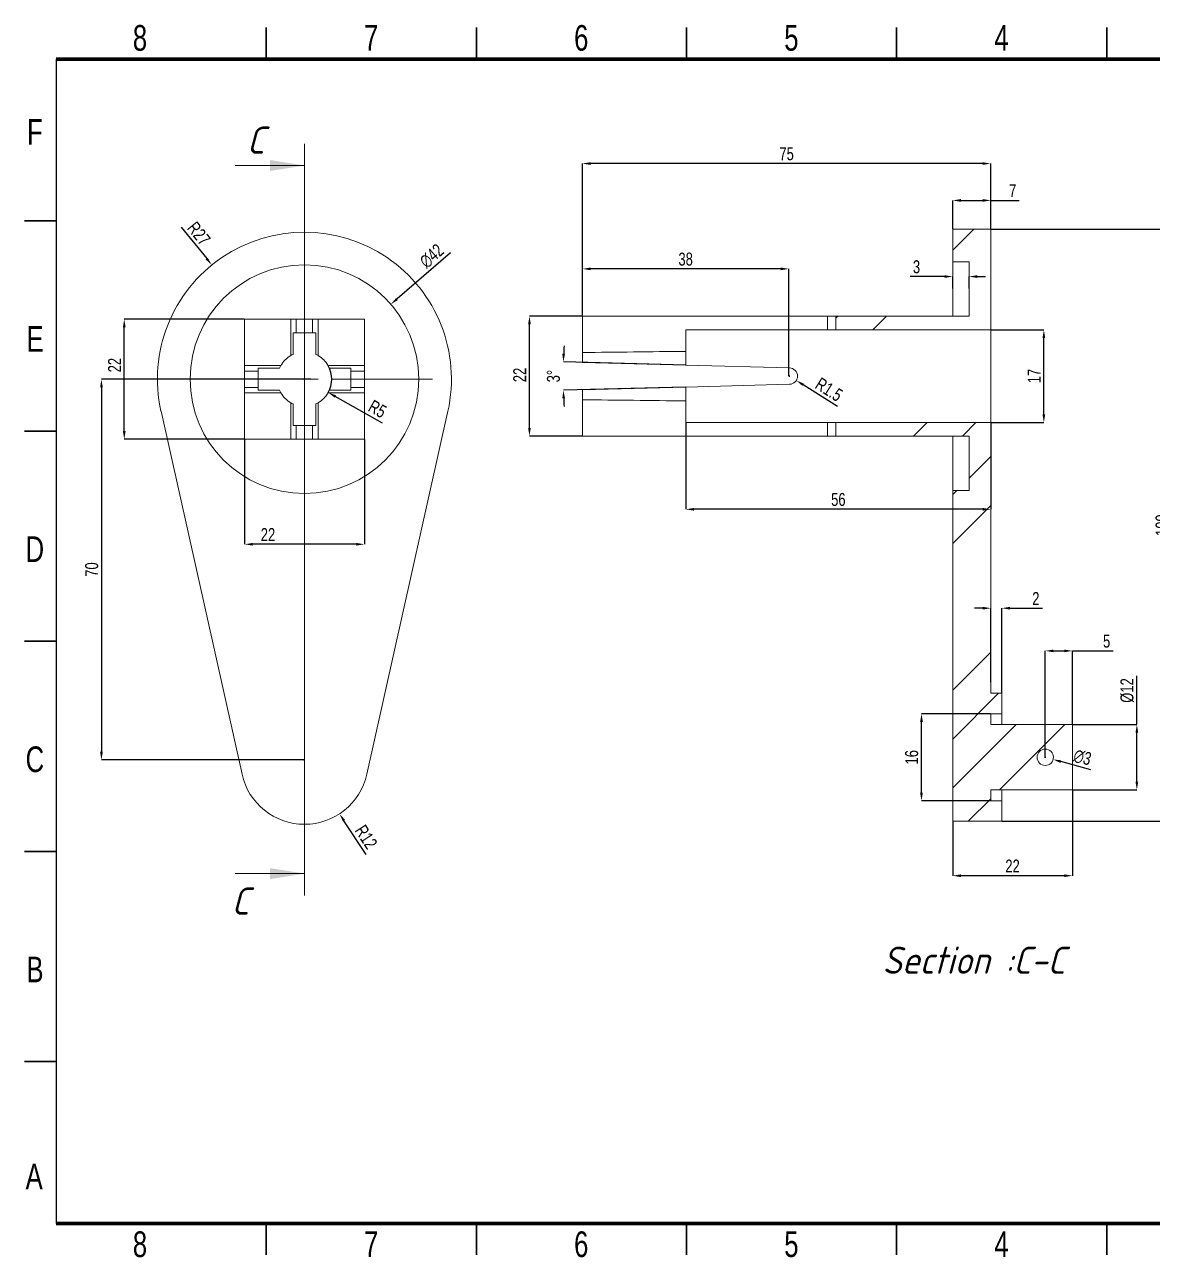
# Model space of a CAD drawing. Header units: millimetres. Extents: x 9379 to 9699, y 2898 to 3124.
# Drawn here: x 9378.5 to 9585.7, y 2897.8 to 3124.2 of the extents above; entities that cross this region are included whole.
import ezdxf

# ---------------------------------------------------------------- set-up
doc = ezdxf.new("R2010")
doc.units = ezdxf.units.MM
doc.linetypes.add('SLD-Solid', pattern=[0])
doc.styles.add('GENISO', font='geniso.shx', dxfattribs={"oblique": 15})
doc.styles.add('SLDTEXTSTYLE0', font='TXT', dxfattribs={"width": 0.75})
doc.dimstyles.new('SLDDIMSTYLE0', dxfattribs={"dimtxt": 2.38125, "dimasz": 1.5, "dimexe": 0, "dimexo": 0.0625, "dimgap": 0.595312, "dimtad": 1, "dimdec": 0, "dimrnd": 1e-09, "dimzin": 12, "dimdsep": 46, "dimtxsty": 'SLDTEXTSTYLE0', "dimcen": 0.09, "dimadec": 0, "dimazin": 3, "dimtfac": 1, "dimtdec": 0, "dimtofl": 0, "dimtmove": 0, "dimatfit": 3, "dimfxl": 1, "dimfrac": 2, "dimtolj": 1, "dimtzin": 12, "dimarcsym": 0})
pattern_1 = [(45, (9287.03, 2847.737), (-26.9408, 26.9408), []), (45, (9296.01, 2847.737), (-26.9408, 26.9408), []), (45, (9304.992, 2847.737), (-26.9408, 26.9408), []), (45, (9313.972, 2847.737), (-26.9408, 26.9408), [])]

# ---------------------------------------------------------------- blocks, each defined once
blk = doc.blocks.new('SW_CENTERMARKSYMBOL_1')
at = {"color": 0, "linetype": 'SLD-Solid', "lineweight": 0}
for p, q in [((0, 2.5), (0, 11.75)), ((0, 0), (0, 1.25)), ((-2.5, 0), (-11.75, 0)), ((0, 0), (-1.25, 0)), ((0, 0), (0, -1.25)), ((0, 0), (1.25, 0)), ((2.5, 0), (11.75, 0)), ((0, -2.5), (0, -11.75))]:
    blk.add_line(p, q, dxfattribs=at)
blk = doc.blocks.new('*D34')
at = {"color": 0, "lineweight": -2, "transparency": 16777216}
for p, q in [((9480.99, 3070.68), (9480.99, 3098.65)), ((9554.49, 3098.65), (9482.49, 3098.65)), ((9555.99, 3086.68), (9555.99, 3098.65))]:
    blk.add_line(p, q, dxfattribs=at)
at = {"color": 0, "transparency": 16777216}
for points in [[(9482.49, 3098.9), (9482.49, 3098.4), (9480.99, 3098.65)], [(9554.49, 3098.9), (9554.49, 3098.4), (9555.99, 3098.65)]]:
    blk.add_solid(points, dxfattribs=at)
at = {"layer": 'Defpoints', "color": 0, "transparency": 16777216}
for p in [(9480.99, 3098.65), (9555.99, 3086.61), (9480.99, 3070.61)]:
    blk.add_point(p, dxfattribs=at)
at = {"color": 0, "transparency": 16777216, "insert": (9518.49, 3100.44), "char_height": 2.381, "attachment_point": 5, "style": 'SLDTEXTSTYLE0'}
blk.add_mtext('\\A1;75', dxfattribs=at)
blk = doc.blocks.new('*D35')
at = {"color": 0, "lineweight": -2, "transparency": 16777216}
for p, q in [((9556.05, 3086.61), (9589.24, 3086.61)), ((9589.24, 3085.11), (9589.24, 2979.36)), ((9558.05, 2977.86), (9589.24, 2977.86))]:
    blk.add_line(p, q, dxfattribs=at)
at = {"color": 0, "transparency": 16777216}
for points in [[(9588.99, 3085.11), (9589.49, 3085.11), (9589.24, 3086.61)], [(9588.99, 2979.36), (9589.49, 2979.36), (9589.24, 2977.86)]]:
    blk.add_solid(points, dxfattribs=at)
at = {"layer": 'Defpoints', "color": 0, "transparency": 16777216}
for p in [(9555.99, 3086.61), (9557.99, 2977.86), (9589.24, 2977.86)]:
    blk.add_point(p, dxfattribs=at)
at = {"color": 0, "transparency": 16777216, "insert": (9587.46, 3032.24), "char_height": 2.381, "attachment_point": 5, "rotation": 90, "style": 'SLDTEXTSTYLE0'}
blk.add_mtext('\\A1;109', dxfattribs=at)
blk = doc.blocks.new('*D36')
at = {"color": 0, "lineweight": -2, "transparency": 16777216}
for p, q in [((9480.92, 3070.61), (9471.25, 3070.61)), ((9471.25, 3050.11), (9471.25, 3069.11)), ((9480.92, 3048.61), (9471.25, 3048.61))]:
    blk.add_line(p, q, dxfattribs=at)
at = {"color": 0, "transparency": 16777216}
for points in [[(9471, 3069.11), (9471.5, 3069.11), (9471.25, 3070.61)], [(9471, 3050.11), (9471.5, 3050.11), (9471.25, 3048.61)]]:
    blk.add_solid(points, dxfattribs=at)
at = {"layer": 'Defpoints', "color": 0, "transparency": 16777216}
for p in [(9471.25, 3070.61), (9480.99, 3070.61), (9480.99, 3048.61)]:
    blk.add_point(p, dxfattribs=at)
at = {"color": 0, "transparency": 16777216, "insert": (9469.46, 3059.82), "char_height": 2.381, "attachment_point": 5, "rotation": 90, "style": 'SLDTEXTSTYLE0'}
blk.add_mtext('\\A1;22', dxfattribs=at)
blk = doc.blocks.new('*D37')
at = {"color": 0, "lineweight": -2, "transparency": 16777216}
for p, q in [((9456.72, 3082.27), (9446.92, 3073.78)), ((9429.83, 3059.05), (9430.01, 3059.05)), ((9429.92, 3058.96), (9429.92, 3059.14))]:
    blk.add_line(p, q, dxfattribs=at)
at = {"color": 0, "transparency": 16777216}
blk.add_solid([(9446.76, 3073.97), (9447.09, 3073.59), (9445.79, 3072.8)], dxfattribs=at)
at = {"layer": 'Defpoints', "color": 0, "transparency": 16777216}
for p in [(9445.79, 3072.8), (9414.05, 3045.3)]:
    blk.add_point(p, dxfattribs=at)
at = {"color": 0, "transparency": 16777216, "insert": (9453.3, 3081.67), "char_height": 2.381, "attachment_point": 5, "rotation": 40.9049, "style": 'SLDTEXTSTYLE0'}
blk.add_mtext('\\A1;∅42', dxfattribs=at)
blk = doc.blocks.new('*D38')
at = {"color": 0, "lineweight": -2, "transparency": 16777216}
for p, q in [((9547.49, 3077.9), (9541.16, 3077.9)), ((9548.99, 3075.68), (9548.99, 3077.9)), ((9551.99, 3075.68), (9551.99, 3077.9)), ((9553.49, 3077.9), (9554.99, 3077.9))]:
    blk.add_line(p, q, dxfattribs=at)
at = {"color": 0, "transparency": 16777216}
for points in [[(9547.49, 3078.15), (9547.49, 3077.65), (9548.99, 3077.9)], [(9553.49, 3078.15), (9553.49, 3077.65), (9551.99, 3077.9)]]:
    blk.add_solid(points, dxfattribs=at)
at = {"layer": 'Defpoints', "color": 0, "transparency": 16777216}
for p in [(9548.99, 3077.9), (9548.99, 3075.61), (9551.99, 3075.61)]:
    blk.add_point(p, dxfattribs=at)
at = {"color": 0, "transparency": 16777216, "insert": (9542.35, 3079.68), "char_height": 2.381, "attachment_point": 5, "style": 'SLDTEXTSTYLE0'}
blk.add_mtext('\\A1;3', dxfattribs=at)
blk = doc.blocks.new('*D39')
at = {"color": 0, "lineweight": -2, "transparency": 16777216}
for p, q in [((9548.99, 3086.68), (9548.99, 3091.88)), ((9550.49, 3091.88), (9554.49, 3091.88)), ((9555.99, 3086.68), (9555.99, 3091.88)), ((9555.99, 3091.88), (9561.21, 3091.88))]:
    blk.add_line(p, q, dxfattribs=at)
at = {"color": 0, "transparency": 16777216}
for points in [[(9550.49, 3092.13), (9550.49, 3091.63), (9548.99, 3091.88)], [(9554.49, 3092.13), (9554.49, 3091.63), (9555.99, 3091.88)]]:
    blk.add_solid(points, dxfattribs=at)
at = {"layer": 'Defpoints', "color": 0, "transparency": 16777216}
for p in [(9548.99, 3091.88), (9548.99, 3086.61), (9555.99, 3086.61)]:
    blk.add_point(p, dxfattribs=at)
at = {"color": 0, "transparency": 16777216, "insert": (9560.02, 3093.67), "char_height": 2.381, "attachment_point": 5, "style": 'SLDTEXTSTYLE0'}
blk.add_mtext('\\A1;7', dxfattribs=at)
blk = doc.blocks.new('*D40')
at = {"color": 0, "lineweight": -2, "transparency": 16777216}
for p, q in [((9556.05, 3068.11), (9565.74, 3068.11)), ((9565.74, 3052.61), (9565.74, 3066.61)), ((9556.05, 3051.11), (9565.74, 3051.11))]:
    blk.add_line(p, q, dxfattribs=at)
at = {"color": 0, "transparency": 16777216}
for points in [[(9565.49, 3066.61), (9565.99, 3066.61), (9565.74, 3068.11)], [(9565.49, 3052.61), (9565.99, 3052.61), (9565.74, 3051.11)]]:
    blk.add_solid(points, dxfattribs=at)
at = {"layer": 'Defpoints', "color": 0, "transparency": 16777216}
for p in [(9555.99, 3068.11), (9565.74, 3068.11), (9555.99, 3051.11)]:
    blk.add_point(p, dxfattribs=at)
at = {"color": 0, "transparency": 16777216, "insert": (9563.96, 3059.61), "char_height": 2.381, "attachment_point": 5, "rotation": 90, "style": 'SLDTEXTSTYLE0'}
blk.add_mtext('\\A1;17', dxfattribs=at)
blk = doc.blocks.new('*D41')
at = {"color": 0, "lineweight": -2, "transparency": 16777216}
for p, q in [((9582.82, 2995.61), (9582.82, 3004.56)), ((9571.05, 2995.61), (9582.82, 2995.61)), ((9582.82, 2985.11), (9582.82, 2994.11)), ((9571.05, 2983.61), (9582.82, 2983.61))]:
    blk.add_line(p, q, dxfattribs=at)
at = {"color": 0, "transparency": 16777216}
for points in [[(9582.57, 2994.11), (9583.07, 2994.11), (9582.82, 2995.61)], [(9582.57, 2985.11), (9583.07, 2985.11), (9582.82, 2983.61)]]:
    blk.add_solid(points, dxfattribs=at)
at = {"layer": 'Defpoints', "color": 0, "transparency": 16777216}
for p in [(9570.99, 2995.61), (9582.82, 2995.61), (9570.99, 2983.61)]:
    blk.add_point(p, dxfattribs=at)
at = {"color": 0, "transparency": 16777216, "insert": (9581.04, 3001.88), "char_height": 2.381, "attachment_point": 5, "rotation": 90, "style": 'SLDTEXTSTYLE0'}
blk.add_mtext('\\A1;%%C12', dxfattribs=at)
blk = doc.blocks.new('*D42')
at = {"color": 0, "lineweight": -2, "transparency": 16777216}
for p, q in [((9554.49, 3016.99), (9552.99, 3016.99)), ((9555.99, 3003.39), (9555.99, 3016.99)), ((9557.99, 3001.43), (9557.99, 3016.99)), ((9559.49, 3016.99), (9565.46, 3016.99))]:
    blk.add_line(p, q, dxfattribs=at)
at = {"color": 0, "transparency": 16777216}
for points in [[(9554.49, 3017.24), (9554.49, 3016.74), (9555.99, 3016.99)], [(9559.49, 3017.24), (9559.49, 3016.74), (9557.99, 3016.99)]]:
    blk.add_solid(points, dxfattribs=at)
at = {"layer": 'Defpoints', "color": 0, "transparency": 16777216}
for p in [(9555.99, 3016.99), (9555.99, 3003.33), (9557.99, 3001.36)]:
    blk.add_point(p, dxfattribs=at)
at = {"color": 0, "transparency": 16777216, "insert": (9564.27, 3018.77), "char_height": 2.381, "attachment_point": 5, "style": 'SLDTEXTSTYLE0'}
blk.add_mtext('\\A1;2', dxfattribs=at)
blk = doc.blocks.new('*D43')
at = {"color": 0, "lineweight": -2, "transparency": 16777216}
for p, q in [((9555.92, 2997.61), (9543.26, 2997.61)), ((9543.26, 2983.11), (9543.26, 2996.11)), ((9555.92, 2981.61), (9543.26, 2981.61))]:
    blk.add_line(p, q, dxfattribs=at)
at = {"color": 0, "transparency": 16777216}
for points in [[(9543.01, 2996.11), (9543.51, 2996.11), (9543.26, 2997.61)], [(9543.01, 2983.11), (9543.51, 2983.11), (9543.26, 2981.61)]]:
    blk.add_solid(points, dxfattribs=at)
at = {"layer": 'Defpoints', "color": 0, "transparency": 16777216}
for p in [(9543.26, 2997.61), (9555.99, 2997.61), (9555.99, 2981.61)]:
    blk.add_point(p, dxfattribs=at)
at = {"color": 0, "transparency": 16777216, "insert": (9541.47, 2989.61), "char_height": 2.381, "attachment_point": 5, "rotation": 90, "style": 'SLDTEXTSTYLE0'}
blk.add_mtext('\\A1;16', dxfattribs=at)
blk = doc.blocks.new('*D44')
at = {"color": 0, "lineweight": -2, "transparency": 16777216}
for p, q in [((9565.99, 2989.68), (9565.99, 3009.15)), ((9567.49, 3009.15), (9569.49, 3009.15)), ((9570.99, 2995.68), (9570.99, 3009.15)), ((9570.99, 3009.15), (9578.46, 3009.15))]:
    blk.add_line(p, q, dxfattribs=at)
at = {"color": 0, "transparency": 16777216}
for points in [[(9567.49, 3009.4), (9567.49, 3008.9), (9565.99, 3009.15)], [(9569.49, 3009.4), (9569.49, 3008.9), (9570.99, 3009.15)]]:
    blk.add_solid(points, dxfattribs=at)
at = {"layer": 'Defpoints', "color": 0, "transparency": 16777216}
for p in [(9570.99, 3009.15), (9570.99, 2995.61), (9565.99, 2989.61)]:
    blk.add_point(p, dxfattribs=at)
at = {"color": 0, "transparency": 16777216, "insert": (9577.27, 3010.93), "char_height": 2.381, "attachment_point": 5, "style": 'SLDTEXTSTYLE0'}
blk.add_mtext('\\A1;5', dxfattribs=at)
blk = doc.blocks.new('*D45')
at = {"color": 0, "lineweight": -2, "transparency": 16777216}
for p, q in [((9565.9, 2989.61), (9566.08, 2989.61)), ((9565.99, 2989.52), (9565.99, 2989.7)), ((9574.34, 2987.3), (9568.88, 2988.81))]:
    blk.add_line(p, q, dxfattribs=at)
at = {"color": 0, "transparency": 16777216}
blk.add_solid([(9568.94, 2989.05), (9568.81, 2988.57), (9567.43, 2989.21)], dxfattribs=at)
at = {"layer": 'Defpoints', "color": 0, "transparency": 16777216}
for p in [(9564.54, 2990.02), (9567.43, 2989.21)]:
    blk.add_point(p, dxfattribs=at)
at = {"color": 0, "transparency": 16777216, "insert": (9572.81, 2989.58), "char_height": 2.381, "attachment_point": 5, "rotation": 344.5039, "style": 'SLDTEXTSTYLE0'}
blk.add_mtext('\\A1;∅3', dxfattribs=at)
blk = doc.blocks.new('*D46')
at = {"color": 0, "lineweight": -2, "transparency": 16777216}
for p, q in [((9418.86, 3070.05), (9396.82, 3070.05)), ((9396.82, 3049.55), (9396.82, 3068.55)), ((9418.86, 3048.05), (9396.82, 3048.05))]:
    blk.add_line(p, q, dxfattribs=at)
at = {"color": 0, "transparency": 16777216}
for points in [[(9396.57, 3068.55), (9397.07, 3068.55), (9396.82, 3070.05)], [(9396.57, 3049.55), (9397.07, 3049.55), (9396.82, 3048.05)]]:
    blk.add_solid(points, dxfattribs=at)
at = {"layer": 'Defpoints', "color": 0, "transparency": 16777216}
for p in [(9396.82, 3070.05), (9418.92, 3070.05), (9418.92, 3048.05)]:
    blk.add_point(p, dxfattribs=at)
at = {"color": 0, "transparency": 16777216, "insert": (9395.03, 3061.63), "char_height": 2.381, "attachment_point": 5, "rotation": 90, "style": 'SLDTEXTSTYLE0'}
blk.add_mtext('\\A1;22', dxfattribs=at)
blk = doc.blocks.new('*D47')
at = {"color": 0, "lineweight": -2, "transparency": 16777216}
for p, q in [((9418.92, 3047.99), (9418.92, 3028.73)), ((9440.92, 3047.99), (9440.92, 3028.73)), ((9439.42, 3028.73), (9420.42, 3028.73))]:
    blk.add_line(p, q, dxfattribs=at)
at = {"color": 0, "transparency": 16777216}
for points in [[(9420.42, 3028.98), (9420.42, 3028.48), (9418.92, 3028.73)], [(9439.42, 3028.98), (9439.42, 3028.48), (9440.92, 3028.73)]]:
    blk.add_solid(points, dxfattribs=at)
at = {"layer": 'Defpoints', "color": 0, "transparency": 16777216}
for p in [(9418.92, 3048.05), (9440.92, 3048.05), (9418.92, 3028.73)]:
    blk.add_point(p, dxfattribs=at)
at = {"color": 0, "transparency": 16777216, "insert": (9423.22, 3030.51), "char_height": 2.381, "attachment_point": 5, "style": 'SLDTEXTSTYLE0'}
blk.add_mtext('\\A1;22', dxfattribs=at)
blk = doc.blocks.new('*D48')
at = {"color": 0, "lineweight": -2, "transparency": 16777216}
for p, q in [((9499.99, 3051.05), (9499.99, 3035.15)), ((9555.99, 3051.05), (9555.99, 3035.15)), ((9554.49, 3035.15), (9501.49, 3035.15))]:
    blk.add_line(p, q, dxfattribs=at)
at = {"color": 0, "transparency": 16777216}
for points in [[(9501.49, 3035.4), (9501.49, 3034.9), (9499.99, 3035.15)], [(9554.49, 3035.4), (9554.49, 3034.9), (9555.99, 3035.15)]]:
    blk.add_solid(points, dxfattribs=at)
at = {"layer": 'Defpoints', "color": 0, "transparency": 16777216}
for p in [(9499.99, 3051.11), (9555.99, 3051.11), (9499.99, 3035.15)]:
    blk.add_point(p, dxfattribs=at)
at = {"color": 0, "transparency": 16777216, "insert": (9527.99, 3036.94), "char_height": 2.381, "attachment_point": 5, "style": 'SLDTEXTSTYLE0'}
blk.add_mtext('\\A1;56', dxfattribs=at)
blk = doc.blocks.new('*D49')
at = {"color": 0, "lineweight": -2, "transparency": 16777216}
for p, q in [((9499.92, 3061.62), (9477.48, 3062.21)), ((9499.92, 3057.61), (9477.48, 3057.02))]:
    blk.add_line(p, q, dxfattribs=at)
for start, end in [(176.7482, 177.6204), (182.3796, 183.2518)]:
    blk.add_arc((9575.99, 3059.61), 98.54, start, end, dxfattribs=at)
at = {"color": 0, "transparency": 16777216}
for points in [[(9477.78, 3063.7), (9477.28, 3063.71), (9477.48, 3062.21)], [(9477.28, 3055.51), (9477.78, 3055.53), (9477.48, 3057.02)]]:
    blk.add_solid(points, dxfattribs=at)
at = {"layer": 'Defpoints', "color": 0, "transparency": 16777216}
for p in [(9499.99, 3061.61), (9518.99, 3061.11), (9477.45, 3060.48), (9499.99, 3057.61), (9518.99, 3058.11)]:
    blk.add_point(p, dxfattribs=at)
at = {"color": 0, "transparency": 16777216, "insert": (9475.66, 3059.61), "char_height": 2.381, "attachment_point": 5, "rotation": 90, "style": 'SLDTEXTSTYLE0'}
blk.add_mtext('\\A1;3°', dxfattribs=at)
blk = doc.blocks.new('*D50')
at = {"color": 0, "lineweight": -2, "transparency": 16777216}
for p, q in [((9518.9, 3059.61), (9519.08, 3059.61)), ((9518.99, 3059.52), (9518.99, 3059.7)), ((9527.84, 3054.06), (9521.53, 3058.02))]:
    blk.add_line(p, q, dxfattribs=at)
at = {"color": 0, "transparency": 16777216}
blk.add_solid([(9521.66, 3058.23), (9521.39, 3057.81), (9520.26, 3058.82)], dxfattribs=at)
at = {"layer": 'Defpoints', "color": 0, "transparency": 16777216}
for p in [(9518.99, 3059.61), (9520.26, 3058.82)]:
    blk.add_point(p, dxfattribs=at)
at = {"color": 0, "transparency": 16777216, "insert": (9526.27, 3057.15), "char_height": 2.381, "attachment_point": 5, "rotation": 327.8831, "style": 'SLDTEXTSTYLE0'}
blk.add_mtext('\\A1;R1.5', dxfattribs=at)
blk = doc.blocks.new('*D51')
at = {"color": 0, "lineweight": -2, "transparency": 16777216}
for p, q in [((9480.99, 3070.68), (9480.99, 3079.31)), ((9517.4, 3079.31), (9482.49, 3079.31)), ((9518.9, 3059.68), (9518.9, 3079.31))]:
    blk.add_line(p, q, dxfattribs=at)
at = {"color": 0, "transparency": 16777216}
for points in [[(9482.49, 3079.56), (9482.49, 3079.06), (9480.99, 3079.31)], [(9517.4, 3079.56), (9517.4, 3079.06), (9518.9, 3079.31)]]:
    blk.add_solid(points, dxfattribs=at)
at = {"layer": 'Defpoints', "color": 0, "transparency": 16777216}
for p in [(9480.99, 3079.31), (9480.99, 3070.61), (9518.9, 3059.61)]:
    blk.add_point(p, dxfattribs=at)
at = {"color": 0, "transparency": 16777216, "insert": (9499.94, 3081.09), "char_height": 2.381, "attachment_point": 5, "style": 'SLDTEXTSTYLE0'}
blk.add_mtext('\\A1;38', dxfattribs=at)
blk = doc.blocks.new('*D52')
at = {"color": 0, "lineweight": -2, "transparency": 16777216}
for p, q in [((9570.99, 2983.55), (9570.99, 2967.86)), ((9548.99, 2977.8), (9548.99, 2967.86)), ((9569.49, 2967.86), (9550.49, 2967.86))]:
    blk.add_line(p, q, dxfattribs=at)
at = {"color": 0, "transparency": 16777216}
for points in [[(9550.49, 2968.11), (9550.49, 2967.61), (9548.99, 2967.86)], [(9569.49, 2968.11), (9569.49, 2967.61), (9570.99, 2967.86)]]:
    blk.add_solid(points, dxfattribs=at)
at = {"layer": 'Defpoints', "color": 0, "transparency": 16777216}
for p in [(9570.99, 2983.61), (9548.99, 2977.86), (9548.99, 2967.86)]:
    blk.add_point(p, dxfattribs=at)
at = {"color": 0, "transparency": 16777216, "insert": (9559.99, 2969.64), "char_height": 2.381, "attachment_point": 5, "style": 'SLDTEXTSTYLE0'}
blk.add_mtext('\\A1;22', dxfattribs=at)
blk = doc.blocks.new('*D53')
at = {"color": 0, "lineweight": -2, "transparency": 16777216}
for p, q in [((9429.83, 3059.05), (9430.01, 3059.05)), ((9429.92, 3058.96), (9429.92, 3059.14)), ((9444.28, 3051), (9435.59, 3055.87))]:
    blk.add_line(p, q, dxfattribs=at)
blk.add_arc((9429.92, 3059.05), 5, 330.7384, 29.2838, dxfattribs=at)
at = {"color": 0, "transparency": 16777216}
blk.add_solid([(9435.71, 3056.09), (9435.47, 3055.65), (9434.28, 3056.6)], dxfattribs=at)
at = {"layer": 'Defpoints', "color": 0, "transparency": 16777216}
for p in [(9429.92, 3059.05), (9434.28, 3056.6)]:
    blk.add_point(p, dxfattribs=at)
at = {"color": 0, "transparency": 16777216, "insert": (9443.33, 3053.58), "char_height": 2.381, "attachment_point": 5, "rotation": 330.7384, "style": 'SLDTEXTSTYLE0'}
blk.add_mtext('\\A1;R5', dxfattribs=at)
blk = doc.blocks.new('*D54')
at = {"color": 0, "lineweight": -2, "transparency": 16777216}
for p, q in [((9407.28, 3086.97), (9411.97, 3081.19)), ((9429.83, 3059.05), (9430.01, 3059.05)), ((9429.92, 3058.96), (9429.92, 3059.14))]:
    blk.add_line(p, q, dxfattribs=at)
at = {"color": 0, "transparency": 16777216}
blk.add_solid([(9412.16, 3081.34), (9411.78, 3081.03), (9412.91, 3080.02)], dxfattribs=at)
at = {"layer": 'Defpoints', "color": 0, "transparency": 16777216}
for p in [(9412.91, 3080.02), (9429.92, 3059.05)]:
    blk.add_point(p, dxfattribs=at)
at = {"color": 0, "transparency": 16777216, "insert": (9410.54, 3085.79), "char_height": 2.381, "attachment_point": 5, "rotation": 309.0352, "style": 'SLDTEXTSTYLE0'}
blk.add_mtext('\\A1;R27', dxfattribs=at)
blk = doc.blocks.new('*D55')
at = {"color": 0, "lineweight": -2, "transparency": 16777216}
for p, q in [((9429.83, 2989.05), (9430.01, 2989.05)), ((9429.92, 2988.96), (9429.92, 2989.14)), ((9441.24, 2971.76), (9437.18, 2977.96))]:
    blk.add_line(p, q, dxfattribs=at)
at = {"color": 0, "transparency": 16777216}
blk.add_solid([(9437.39, 2978.1), (9436.97, 2977.83), (9436.36, 2979.22)], dxfattribs=at)
at = {"layer": 'Defpoints', "color": 0, "transparency": 16777216}
for p in [(9429.92, 2989.05), (9436.36, 2979.22)]:
    blk.add_point(p, dxfattribs=at)
at = {"color": 0, "transparency": 16777216, "insert": (9441.27, 2974.98), "char_height": 2.381, "attachment_point": 5, "rotation": 303.2154, "style": 'SLDTEXTSTYLE0'}
blk.add_mtext('\\A1;R12', dxfattribs=at)
blk = doc.blocks.new('*D56')
at = {"color": 0, "lineweight": -2, "transparency": 16777216}
for p, q in [((9431.11, 3059.05), (9392.63, 3059.05)), ((9392.63, 3057.55), (9392.63, 2990.64)), ((9429.86, 2989.14), (9392.63, 2989.14))]:
    blk.add_line(p, q, dxfattribs=at)
at = {"color": 0, "transparency": 16777216}
for points in [[(9392.38, 3057.55), (9392.88, 3057.55), (9392.63, 3059.05)], [(9392.38, 2990.64), (9392.88, 2990.64), (9392.63, 2989.14)]]:
    blk.add_solid(points, dxfattribs=at)
at = {"layer": 'Defpoints', "color": 0, "transparency": 16777216}
for p in [(9431.17, 3059.05), (9392.63, 2989.14), (9429.92, 2989.14)]:
    blk.add_point(p, dxfattribs=at)
at = {"color": 0, "transparency": 16777216, "insert": (9390.85, 3024.09), "char_height": 2.381, "attachment_point": 5, "rotation": 90, "style": 'SLDTEXTSTYLE0'}
blk.add_mtext('\\A1;70', dxfattribs=at)

msp = doc.modelspace()

# ---------------------------------------------------------------- hatches: boundary and pattern name
at = {"lineweight": 18}
h = msp.add_hatch(dxfattribs=at)
h.set_pattern_fill('ANSI34', color=256, scale=2, style=0)
h.set_pattern_definition(pattern_1)
h.paths.add_polyline_path([(9555.99, 3068.11), (9555.99, 3086.61), (9548.99, 3086.61), (9548.99, 3080.61), (9551.99, 3080.61), (9551.99, 3070.61), (9527.5, 3070.61), (9527.5, 3068.11)], flags=0)
h = msp.add_hatch(dxfattribs=at)
h.set_pattern_fill('ANSI34', color=256, scale=2, style=0)
h.set_pattern_definition(pattern_1)
h.paths.add_polyline_path([(9570.99, 2983.61), (9570.99, 2995.61), (9555.99, 2995.61), (9555.99, 2997.61), (9557.99, 2997.61), (9557.99, 3001.36), (9555.99, 3001.36), (9555.99, 3051.11), (9527.5, 3051.11), (9527.5, 3048.61), (9551.99, 3048.61), (9551.99, 3038.61), (9548.99, 3038.61), (9548.99, 2977.86), (9557.99, 2977.86), (9557.99, 2981.61), (9555.99, 2981.61), (9555.99, 2983.61)], flags=0)
edge = h.paths.add_edge_path(flags=0)
edge.add_arc((9565.99, 2989.61), 1.5, 0, 360)

# ---------------------------------------------------------------- linework, layer by layer
at = {"linetype": 'Continuous', "lineweight": 35}
for p, q in [((9422.91, 3117.83), (9422.91, 3123.62)), ((9461.51, 3117.83), (9461.51, 3123.62)), ((9500.1, 3117.83), (9500.1, 3123.62)), ((9538.7, 3123.62), (9538.7, 3117.83)), ((9538.7, 3117.83), (9538.7, 3123.62)), ((9577.3, 3117.83), (9577.3, 3123.62)), ((9384.31, 3088.11), (9378.52, 3088.11)), ((9384.31, 3049.51), (9378.52, 3049.51)), ((9378.52, 3010.91), (9384.31, 3010.91)), ((9384.31, 3010.91), (9378.52, 3010.91)), ((9384.31, 2972.32), (9378.52, 2972.32)), ((9384.31, 2933.72), (9378.52, 2933.72)), ((9422.91, 2904), (9422.91, 2898.21)), ((9461.51, 2904), (9461.51, 2898.21)), ((9500.1, 2904), (9500.1, 2898.21)), ((9538.7, 2898.21), (9538.7, 2904)), ((9538.7, 2904), (9538.7, 2898.21)), ((9577.3, 2904), (9577.3, 2898.21))]:
    msp.add_line(p, q, dxfattribs=at)
at = {"linetype": 'Continuous', "lineweight": 70}
for p, q in [((9384.31, 3117.83), (9693.09, 3117.83)), ((9693.09, 2904), (9384.31, 2904))]:
    msp.add_line(p, q, dxfattribs=at)
msp.add_line((9384.31, 3117.83), (9384.31, 2904))
at = {"lineweight": 18}
for p, q in [((9429.92, 3102.29), (9429.92, 2964.25)), ((9417.22, 3098.29), (9429.92, 3098.29)), ((9548.99, 3080.61), (9548.99, 3086.61)), ((9555.99, 3086.61), (9548.99, 3086.61)), ((9555.99, 3068.11), (9555.99, 3086.61)), ((9548.99, 3080.61), (9551.99, 3080.61)), ((9548.99, 3080.61), (9548.99, 3070.61)), ((9551.99, 3070.61), (9551.99, 3080.61)), ((9418.92, 3070.05), (9418.92, 3061.55)), ((9427.42, 3070.05), (9418.92, 3070.05)), ((9427.42, 3070.05), (9427.42, 3063.38)), ((9427.42, 3070.05), (9428.42, 3070.05)), ((9428.42, 3070.05), (9428.42, 3067.55)), ((9428.42, 3070.05), (9431.42, 3070.05)), ((9431.42, 3070.05), (9431.42, 3067.55)), ((9431.42, 3070.05), (9432.42, 3070.05)), ((9432.42, 3070.05), (9432.42, 3063.38)), ((9440.92, 3070.05), (9432.42, 3070.05)), ((9440.92, 3061.55), (9440.92, 3070.05)), ((9480.99, 3070.61), (9480.99, 3063.94)), ((9480.99, 3070.61), (9526, 3070.61)), ((9526, 3070.61), (9526, 3068.11)), ((9526, 3070.61), (9527.5, 3070.61)), ((9527.5, 3070.61), (9527.5, 3068.11)), ((9551.99, 3070.61), (9527.5, 3070.61)), ((9499.99, 3068.11), (9499.99, 3064.16)), ((9499.99, 3068.11), (9526, 3068.11)), ((9526, 3068.11), (9527.5, 3068.11)), ((9555.99, 3068.11), (9527.5, 3068.11)), ((9555.99, 3068.11), (9555.99, 3051.11)), ((9427.84, 3067.55), (9428.42, 3067.55)), ((9427.84, 3067.55), (9427.84, 3063.6)), ((9428.42, 3067.55), (9431.42, 3067.55)), ((9431.42, 3067.55), (9432, 3067.55)), ((9432, 3063.6), (9432, 3067.55)), ((9480.99, 3063.94), (9480.99, 3062.11)), ((9499.99, 3064.16), (9499.99, 3061.61)), ((9418.92, 3061.55), (9425.59, 3061.55)), ((9418.92, 3060.55), (9418.92, 3061.55)), ((9425.34, 3061.05), (9421.42, 3061.05)), ((9421.42, 3060.55), (9421.42, 3061.05)), ((9434.25, 3061.55), (9440.92, 3061.55)), ((9438.42, 3061.05), (9434.5, 3061.05)), ((9438.42, 3061.05), (9438.42, 3060.55)), ((9440.92, 3060.55), (9440.92, 3061.55)), ((9480.99, 3062.11), (9499.99, 3061.61)), ((9518.99, 3061.11), (9499.99, 3061.61)), ((9418.92, 3060.55), (9421.42, 3060.55)), ((9418.92, 3060.55), (9418.92, 3057.55)), ((9421.42, 3060.55), (9421.42, 3057.55)), ((9438.42, 3060.55), (9440.92, 3060.55)), ((9438.42, 3057.55), (9438.42, 3060.55)), ((9440.92, 3060.55), (9440.92, 3057.55)), ((9418.92, 3057.55), (9421.42, 3057.55)), ((9418.92, 3057.55), (9418.92, 3056.55)), ((9418.92, 3056.55), (9418.92, 3048.05)), ((9418.92, 3056.55), (9425.59, 3056.55)), ((9421.42, 3057.55), (9421.42, 3057.05)), ((9425.34, 3057.05), (9421.42, 3057.05)), ((9434.25, 3056.55), (9440.92, 3056.55)), ((9438.42, 3057.05), (9434.5, 3057.05)), ((9438.42, 3057.05), (9438.42, 3057.55)), ((9438.42, 3057.55), (9440.92, 3057.55)), ((9440.92, 3057.55), (9440.92, 3056.55)), ((9440.92, 3048.05), (9440.92, 3056.55)), ((9480.99, 3057.11), (9499.99, 3057.61)), ((9480.99, 3057.11), (9480.99, 3055.28)), ((9518.99, 3058.11), (9499.99, 3057.61)), ((9499.99, 3057.61), (9499.99, 3055.07)), ((9427.42, 3054.72), (9427.42, 3048.05)), ((9427.84, 3054.5), (9427.84, 3050.55)), ((9432, 3050.55), (9432, 3054.5)), ((9432.42, 3054.72), (9432.42, 3048.05)), ((9480.99, 3055.28), (9480.99, 3048.61)), ((9499.99, 3055.07), (9499.99, 3051.11)), ((9403.57, 3053.17), (9418.45, 2986.49)), ((9441.39, 2986.49), (9456.27, 3053.17)), ((9428.42, 3050.55), (9427.84, 3050.55)), ((9428.42, 3050.55), (9428.42, 3048.05)), ((9431.42, 3050.55), (9428.42, 3050.55)), ((9431.42, 3050.55), (9431.42, 3048.05)), ((9432, 3050.55), (9431.42, 3050.55)), ((9526, 3051.11), (9499.99, 3051.11)), ((9526, 3051.11), (9526, 3048.61)), ((9527.5, 3051.11), (9526, 3051.11)), ((9527.5, 3051.11), (9527.5, 3048.61)), ((9527.5, 3051.11), (9555.99, 3051.11)), ((9555.99, 3001.36), (9555.99, 3051.11)), ((9418.92, 3048.05), (9427.42, 3048.05)), ((9427.42, 3048.05), (9428.42, 3048.05)), ((9428.42, 3048.05), (9431.42, 3048.05)), ((9431.42, 3048.05), (9432.42, 3048.05)), ((9432.42, 3048.05), (9440.92, 3048.05)), ((9480.99, 3048.61), (9526, 3048.61)), ((9526, 3048.61), (9527.5, 3048.61)), ((9527.5, 3048.61), (9551.99, 3048.61)), ((9548.99, 3048.61), (9548.99, 3038.61)), ((9551.99, 3038.61), (9551.99, 3048.61)), ((9548.99, 2977.86), (9548.99, 3038.61)), ((9551.99, 3038.61), (9548.99, 3038.61)), ((9557.99, 3001.36), (9555.99, 3001.36)), ((9557.99, 3001.36), (9557.99, 2997.61)), ((9557.99, 2997.61), (9555.99, 2997.61)), ((9555.99, 2995.61), (9555.99, 2997.61)), ((9557.99, 2995.61), (9557.99, 2997.61)), ((9570.99, 2995.61), (9555.99, 2995.61)), ((9570.99, 2995.61), (9570.99, 2983.61)), ((9555.99, 2983.61), (9570.99, 2983.61)), ((9555.99, 2981.61), (9555.99, 2983.61)), ((9555.99, 2981.61), (9557.99, 2981.61)), ((9557.99, 2981.61), (9557.99, 2983.61)), ((9557.99, 2981.61), (9557.99, 2977.86)), ((9548.99, 2977.86), (9557.99, 2977.86)), ((9417.22, 2968.25), (9429.92, 2968.25))]:
    msp.add_line(p, q, dxfattribs=at)
for centre, radius in [((9429.92, 3059.05), 21), ((9565.99, 2989.61), 1.5)]:
    msp.add_circle(centre, radius, dxfattribs=at)
for centre, radius, start, end in [((9429.92, 3059.05), 27, 347.4168, 192.5832), ((9429.92, 3059.05), 5, 120, 150), ((9429.92, 3059.05), 5, 114.5557, 120), ((9429.92, 3059.05), 5, 60, 65.4443), ((9429.92, 3059.05), 5, 30, 60), ((9429.92, 3059.05), 5, 150, 156.4218), ((9429.92, 3059.05), 5, 23.5782, 30), ((9518.99, 3059.61), 1.5, 270, 90), ((9429.92, 3059.05), 5, 203.5782, 210), ((9429.92, 3059.05), 5, 210, 240), ((9429.92, 3059.05), 5, 300, 330), ((9429.92, 3059.05), 5, 330, 336.4218), ((9429.92, 3059.05), 5, 240, 245.4443), ((9429.92, 3059.05), 5, 294.5557, 300), ((9429.92, 2989.05), 11.75, 192.5832, 347.4168)]:
    msp.add_arc(centre, radius, start, end, dxfattribs=at)
for start_param, end_param in [(1.999375, 2.094395), (4.18879, 4.283811)]:
    msp.add_ellipse((9593.52, 3059.61), major_axis=(225.06, 0), ratio=0.022216, start_param=start_param, end_param=end_param, dxfattribs=at)
for points in [[(9429.92, 3098.29), (9423.57, 3097.28), (9423.57, 3099.31)], [(9429.92, 2968.25), (9423.57, 2967.23), (9423.57, 2969.26)]]:
    msp.add_solid(points, dxfattribs=at)

# ---------------------------------------------------------------- block references
at = {"lineweight": 18, "xscale": 1.999999999999999, "yscale": 1.999999999999999, "zscale": 1.999999999999999}
msp.add_blockref('SW_CENTERMARKSYMBOL_1', (9429.92, 3059.05), dxfattribs=at)

# ---------------------------------------------------------------- texts
at = {"linetype": 'Continuous', "lineweight": 0, "char_height": 4.71, "attachment_point": 2, "style": 'SLDTEXTSTYLE0'}
for s, insert in [('8', (9399.71, 3124.09)), ('7', (9442.16, 3124.09)), ('6', (9480.76, 3124.09)), ('5', (9519.36, 3124.09)), ('4', (9557.95, 3124.09)), ('F', (9380.4, 3106.81)), ('E', (9380.46, 3068.79)), ('D', (9380.4, 3030.19)), ('C', (9380.4, 2991.6)), ('B', (9380.42, 2953)), ('A', (9380.27, 2914.98)), ('8', (9399.71, 2902.54)), ('7', (9442.16, 2902.54)), ('6', (9480.76, 2902.54)), ('5', (9519.36, 2902.54)), ('4', (9557.95, 2902.54))]:
    msp.add_mtext(s, dxfattribs=dict(at, insert=insert))
at = {"char_height": 5, "attachment_point": 5, "style": 'GENISO'}
for s, insert in [('C', (9420.95, 3102.95)), ('C', (9418.13, 2963.2)), ('Section :C-C', (9552.86, 2952.34))]:
    msp.add_mtext(s, dxfattribs=dict(at, insert=insert))

# ---------------------------------------------------------------- dimensions: what is measured, and where the dimension line sits
for base, p1, p2, picture, middle in [((9480.99, 3098.65), (9555.99, 3086.61), (9480.99, 3070.61), '*D34', (9518.49, 3100.44)), ((9480.99, 3079.31), (9518.9, 3059.61), (9480.99, 3070.61), '*D51', (9499.94, 3081.09)), ((9499.99, 3035.15), (9555.99, 3051.11), (9499.99, 3051.11), '*D48', (9527.99, 3036.94)), ((9548.99, 2967.86), (9570.99, 2983.61), (9548.99, 2977.86), '*D52', (9559.99, 2969.64))]:
    dim = msp.add_linear_dim(base=base, p1=p1, p2=p2, dimstyle='SLDDIMSTYLE0')
    dim.commit()
    dim.dimension.update_dxf_attribs({"geometry": picture, "text_midpoint": middle})
for base, p1, p2, picture, middle in [((9548.99, 3091.88), (9555.99, 3086.61), (9548.99, 3086.61), '*D39', (9560.02, 3091.88)), ((9548.99, 3077.9), (9551.99, 3075.61), (9548.99, 3075.61), '*D38', (9542.35, 3077.9)), ((9418.92, 3028.73), (9440.92, 3048.05), (9418.92, 3048.05), '*D47', (9423.22, 3028.73)), ((9555.99, 3016.99), (9557.99, 3001.36), (9555.99, 3003.33), '*D42', (9564.27, 3016.99)), ((9570.99, 3009.15), (9565.99, 2989.61), (9570.99, 2995.61), '*D44', (9577.27, 3009.15))]:
    dim = msp.add_linear_dim(base=base, p1=p1, p2=p2, dimstyle='SLDDIMSTYLE0')
    dim.commit()
    dim.dimension.update_dxf_attribs({"geometry": picture, "text_midpoint": middle, "dimtype": 160})
dim = msp.add_radius_dim(center=(9429.92, 3059.05), mpoint=(9412.91, 3080.02), dimstyle='SLDDIMSTYLE0')
dim.commit()
dim.dimension.update_dxf_attribs({"geometry": '*D54', "text_midpoint": (9410.54, 3085.79)})
for base, p1, p2, picture, middle in [((9589.24, 2977.86), (9555.99, 3086.61), (9557.99, 2977.86), '*D35', (9587.46, 3032.24)), ((9565.74, 3068.11), (9555.99, 3051.11), (9555.99, 3068.11), '*D40', (9563.96, 3059.61)), ((9392.63, 2989.14), (9431.17, 3059.05), (9429.92, 2989.14), '*D56', (9390.85, 3024.09)), ((9543.26, 2997.61), (9555.99, 2981.61), (9555.99, 2997.61), '*D43', (9541.47, 2989.61))]:
    dim = msp.add_linear_dim(base=base, p1=p1, p2=p2, angle=90, dimstyle='SLDDIMSTYLE0')
    dim.commit()
    dim.dimension.update_dxf_attribs({"geometry": picture, "text_midpoint": middle})
dim = msp.add_diameter_dim_2p(p1=(9414.05, 3045.3), p2=(9445.79, 3072.8), dimstyle='SLDDIMSTYLE0')
dim.commit()
dim.dimension.update_dxf_attribs({"geometry": '*D37', "text_midpoint": (9454.47, 3080.32), "dimtype": 163})
for base, p1, p2, picture, middle in [((9396.82, 3070.05), (9418.92, 3048.05), (9418.92, 3070.05), '*D46', (9396.82, 3061.63)), ((9471.25, 3070.61), (9480.99, 3048.61), (9480.99, 3070.61), '*D36', (9471.25, 3059.82))]:
    dim = msp.add_linear_dim(base=base, p1=p1, p2=p2, angle=90, dimstyle='SLDDIMSTYLE0')
    dim.commit()
    dim.dimension.update_dxf_attribs({"geometry": picture, "text_midpoint": middle, "dimtype": 160})
dim = msp.add_angular_dim_2l(base=(9477.45, 3060.48), line1=((9518.99, 3058.11), (9499.99, 3057.61)), line2=((9518.99, 3061.11), (9499.99, 3061.61)), dimstyle='SLDDIMSTYLE0')
dim.commit()
dim.dimension.update_dxf_attribs({"geometry": '*D49', "text_midpoint": (9475.66, 3059.61)})
for center, mpoint, picture, middle in [((9429.92, 3059.05), (9434.28, 3056.6), '*D53', (9442.46, 3052.02)), ((9429.92, 2989.05), (9436.36, 2979.22), '*D55', (9439.77, 2974))]:
    dim = msp.add_radius_dim(center=center, mpoint=mpoint, dimstyle='SLDDIMSTYLE0')
    dim.commit()
    dim.dimension.update_dxf_attribs({"geometry": picture, "text_midpoint": middle, "dimtype": 164})
dim = msp.add_radius_dim(center=(9518.99, 3059.61), mpoint=(9520.26, 3058.82), text='R1.5', dimstyle='SLDDIMSTYLE0')
dim.commit()
dim.dimension.update_dxf_attribs({"geometry": '*D50', "text_midpoint": (9526.27, 3057.15)})
dim = msp.add_linear_dim(base=(9582.82, 2995.61), p1=(9570.99, 2983.61), p2=(9570.99, 2995.61), angle=90, text='%%C<>', dimstyle='SLDDIMSTYLE0')
dim.commit()
dim.dimension.update_dxf_attribs({"geometry": '*D41', "text_midpoint": (9582.82, 3001.88), "dimtype": 160})
dim = msp.add_diameter_dim_2p(p1=(9564.54, 2990.02), p2=(9567.43, 2989.21), dimstyle='SLDDIMSTYLE0')
dim.commit()
dim.dimension.update_dxf_attribs({"geometry": '*D45', "text_midpoint": (9572.81, 2989.58)})

doc.saveas('drawing.dxf')
